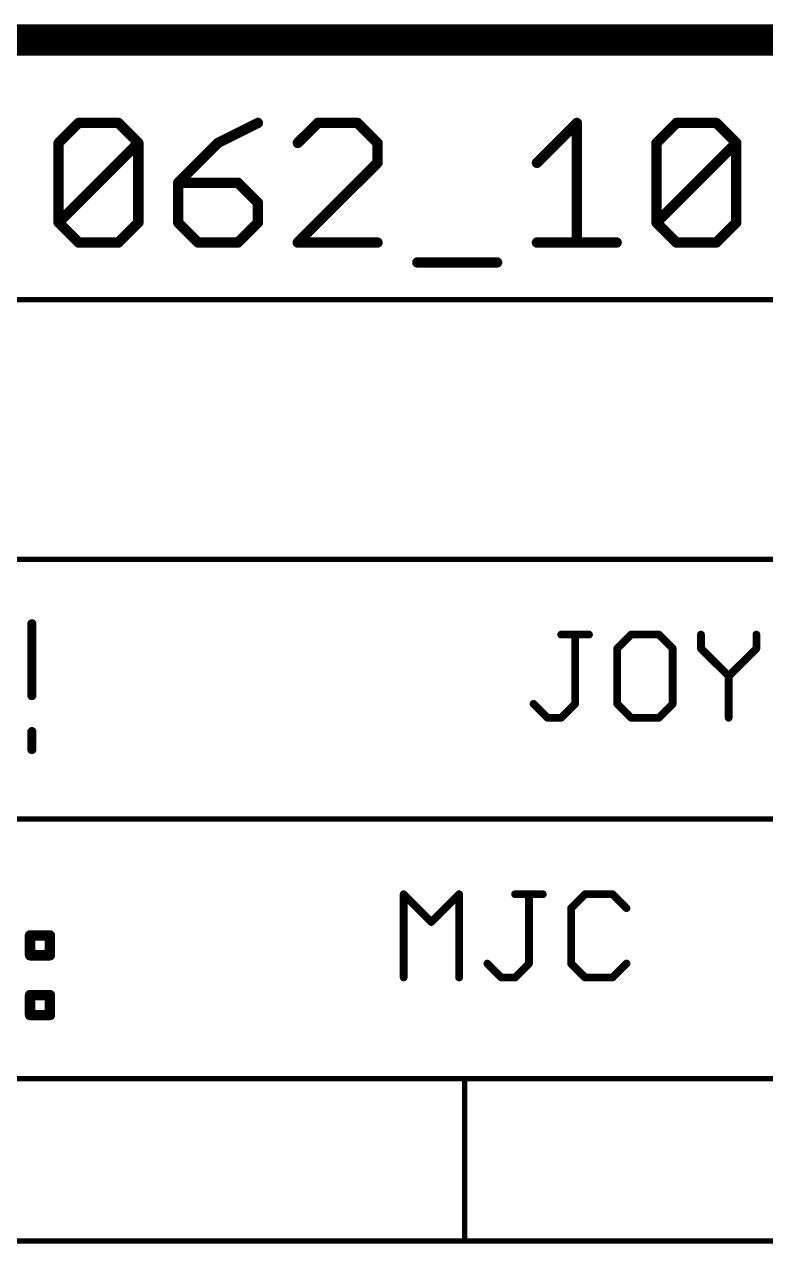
# Model space of a CAD drawing. Extents: x 0 to 387, y 0 to 260.
# Drawn here: x 327.94 to 342.44, y -0.05 to 23.8 of the extents above; entities that cross this region are included whole.
import ezdxf

# ---------------------------------------------------------------- set-up
doc = ezdxf.new("R2010")
doc.units = 0
doc.layers.add('94', color=14, linetype='CONTINUOUS')

msp = doc.modelspace()

# ---------------------------------------------------------------- linework, layer by layer
at = {"layer": '94'}
for points, const_width in [([(307.34, 23.495), (384.175, 23.495)], 0.6096), ([(328.6078, 21.4816), (328.9976, 21.8714)], 0.2032), ([(328.9976, 21.8714), (329.7772, 21.8714)], 0.2032), ([(329.7772, 21.8714), (330.167, 21.4816)], 0.2032), ([(332.5058, 21.8714), (331.7262, 21.4816)], 0.2032), ([(333.6752, 21.8714), (333.2854, 21.4816)], 0.2032), ([(334.4548, 21.8714), (333.6752, 21.8714)], 0.2032), ([(334.8446, 21.4816), (334.4548, 21.8714)], 0.2032), ([(337.963, 21.0918), (338.7426, 21.8714)], 0.2032), ([(338.7426, 21.8714), (338.7426, 19.5326)], 0.2032), ([(340.3018, 21.4816), (340.6916, 21.8714)], 0.2032), ([(340.6916, 21.8714), (341.4712, 21.8714)], 0.2032), ([(341.4712, 21.8714), (341.861, 21.4816)], 0.2032), ([(328.6078, 19.9224), (328.6078, 21.4816)], 0.2032), ([(328.6078, 19.9224), (330.167, 21.4816)], 0.2032), ([(330.167, 21.4816), (330.167, 19.9224)], 0.2032), ([(331.7262, 21.4816), (330.9466, 20.702)], 0.2032), ([(334.8446, 21.0918), (334.8446, 21.4816)], 0.2032), ([(340.3018, 19.9224), (340.3018, 21.4816)], 0.2032), ([(340.3018, 19.9224), (341.861, 21.4816)], 0.2032), ([(341.861, 21.4816), (341.861, 19.9224)], 0.2032), ([(333.2854, 19.5326), (334.8446, 21.0918)], 0.2032), ([(330.9466, 20.702), (330.9466, 19.9224)], 0.2032), ([(332.116, 20.702), (330.9466, 20.702)], 0.2032), ([(332.5058, 20.3122), (332.116, 20.702)], 0.2032), ([(332.5058, 19.9224), (332.5058, 20.3122)], 0.2032), ([(328.9976, 19.5326), (328.6078, 19.9224)], 0.2032), ([(330.167, 19.9224), (329.7772, 19.5326)], 0.2032), ([(330.9466, 19.9224), (331.3364, 19.5326)], 0.2032), ([(332.116, 19.5326), (332.5058, 19.9224)], 0.2032), ([(340.6916, 19.5326), (340.3018, 19.9224)], 0.2032), ([(341.861, 19.9224), (341.4712, 19.5326)], 0.2032), ([(329.7772, 19.5326), (328.9976, 19.5326)], 0.2032), ([(331.3364, 19.5326), (332.116, 19.5326)], 0.2032), ([(334.8446, 19.5326), (333.2854, 19.5326)], 0.2032), ([(337.963, 19.5326), (339.5222, 19.5326)], 0.2032), ([(341.4712, 19.5326), (340.6916, 19.5326)], 0.2032), ([(335.6242, 19.1428), (337.1834, 19.1428)], 0.2032), ([(307.34, 18.415), (384.175, 18.415)], 0.1016), ([(307.34, 13.335), (384.175, 13.335)], 0.1016), ([(328.0845, 12.0756), (328.0845, 10.6689)], 0.1778), ([(338.4385, 11.8632), (338.9809, 11.8632)], 0.1524), ([(338.7097, 10.5074), (338.7097, 11.8632)], 0.1524), ([(339.8045, 11.8632), (339.5334, 11.592)], 0.1524), ([(340.3469, 11.8632), (339.8045, 11.8632)], 0.1524), ([(340.618, 11.592), (340.3469, 11.8632)], 0.1524), ([(341.1705, 11.8632), (341.1705, 11.592)], 0.1524), ([(342.2552, 11.592), (342.2552, 11.8632)], 0.1524), ([(339.5334, 11.592), (339.5334, 10.5074)], 0.1524), ([(340.618, 10.5074), (340.618, 11.592)], 0.1524), ([(341.1705, 11.592), (341.7128, 11.0497)], 0.1524), ([(341.7128, 11.0497), (342.2552, 11.592)], 0.1524), ([(341.7128, 11.0497), (341.7128, 10.2362)], 0.1524), ([(337.8962, 10.5074), (338.1674, 10.2362)], 0.1524), ([(338.4385, 10.2362), (338.7097, 10.5074)], 0.1524), ([(339.5334, 10.5074), (339.8045, 10.2362)], 0.1524), ([(340.3469, 10.2362), (340.618, 10.5074)], 0.1524), ([(338.1674, 10.2362), (338.4385, 10.2362)], 0.1524), ([(339.8045, 10.2362), (340.3469, 10.2362)], 0.1524), ([(328.0845, 9.9656), (328.0845, 9.6139)], 0.1778), ([(366.395, 8.255), (307.34, 8.255)], 0.1016), ([(335.3562, 5.1562), (335.3562, 6.7832)], 0.1524), ([(335.3562, 6.7832), (335.8985, 6.2409)], 0.1524), ([(335.8985, 6.2409), (336.4409, 6.7832)], 0.1524), ([(336.4409, 6.7832), (336.4409, 5.1562)], 0.1524), ([(337.5357, 6.7832), (338.078, 6.7832)], 0.1524), ([(337.8068, 5.4274), (337.8068, 6.7832)], 0.1524), ([(338.9017, 6.7832), (338.6305, 6.512)], 0.1524), ([(339.444, 6.7832), (338.9017, 6.7832)], 0.1524), ([(339.7152, 6.512), (339.444, 6.7832)], 0.1524), ([(338.6305, 6.512), (338.6305, 5.4274)], 0.1524), ([(328.0482, 5.9788), (328.438, 5.9788)], 0.2032), ([(328.0482, 5.589), (328.0482, 5.9788)], 0.2032), ([(328.438, 5.9788), (328.438, 5.589)], 0.2032), ([(328.438, 5.589), (328.0482, 5.589)], 0.2032), ([(336.9934, 5.4274), (337.2645, 5.1562)], 0.1524), ([(337.5357, 5.1562), (337.8068, 5.4274)], 0.1524), ([(338.6305, 5.4274), (338.9017, 5.1562)], 0.1524), ([(339.444, 5.1562), (339.7152, 5.4274)], 0.1524), ([(337.2645, 5.1562), (337.5357, 5.1562)], 0.1524), ([(338.9017, 5.1562), (339.444, 5.1562)], 0.1524), ([(328.0482, 4.8094), (328.438, 4.8094)], 0.2032), ([(328.0482, 4.4196), (328.0482, 4.8094)], 0.2032), ([(328.438, 4.8094), (328.438, 4.4196)], 0.2032), ([(328.438, 4.4196), (328.0482, 4.4196)], 0.2032), ([(336.55, 3.175), (307.34, 3.175)], 0.1016), ([(307.34, 3.175), (366.395, 3.175)], 0.1016), ([(336.55, 3.175), (336.55, 0)], 0.1016), ([(288.925, 0), (336.55, 0)], 0.1016), ([(336.55, 0), (387.35, 0)], 0.1016)]:
    msp.add_lwpolyline(points, dxfattribs=dict(at, const_width=const_width))
for points, const_width in [([(328.9976, 21.9222, 1), (328.9976, 21.8206)], 0.1016), ([(329.0335, 21.8355, 1), (328.9617, 21.9073)], 0.1016), ([(329.8131, 21.9073, 1), (329.7413, 21.8355)], 0.1016), ([(329.7772, 21.8206, 1), (329.7772, 21.9222)], 0.1016), ([(332.5285, 21.826, 1), (332.4831, 21.9168)], 0.1016), ([(333.6752, 21.9222, 1), (333.6752, 21.8206)], 0.1016), ([(333.7111, 21.8355, 1), (333.6393, 21.9073)], 0.1016), ([(334.4907, 21.9073, 1), (334.4189, 21.8355)], 0.1016), ([(334.4548, 21.8206, 1), (334.4548, 21.9222)], 0.1016), ([(338.7934, 21.8714, 1), (338.6918, 21.8714)], 0.1016), ([(338.7785, 21.8355, 1), (338.7067, 21.9073)], 0.1016), ([(340.6916, 21.9222, 1), (340.6916, 21.8206)], 0.1016), ([(340.7275, 21.8355, 1), (340.6556, 21.9073)], 0.1016), ([(341.5071, 21.9073, 1), (341.4352, 21.8355)], 0.1016), ([(341.4712, 21.8206, 1), (341.4712, 21.9222)], 0.1016), ([(328.6586, 21.4816, 1), (328.557, 21.4816)], 0.1016), ([(328.5719, 21.5175, 1), (328.6437, 21.4457)], 0.1016), ([(330.2178, 21.4816, 1), (330.1162, 21.4816)], 0.1016), ([(330.2029, 21.4457, 1), (330.1311, 21.5175)], 0.1016), ([(330.1311, 21.4457, 1), (330.2029, 21.5175)], 0.1016), ([(331.7035, 21.527, 1), (331.7489, 21.4362)], 0.1016), ([(331.7621, 21.4457, 1), (331.6903, 21.5175)], 0.1016), ([(333.2495, 21.5175, 1), (333.3213, 21.4457)], 0.1016), ([(334.8954, 21.4816, 1), (334.7938, 21.4816)], 0.1016), ([(334.8087, 21.4457, 1), (334.8805, 21.5175)], 0.1016), ([(340.3526, 21.4816, 1), (340.251, 21.4816)], 0.1016), ([(340.2659, 21.5175, 1), (340.3377, 21.4457)], 0.1016), ([(341.9118, 21.4816, 1), (341.8102, 21.4816)], 0.1016), ([(341.8969, 21.4457, 1), (341.825, 21.5175)], 0.1016), ([(341.825, 21.4457, 1), (341.8969, 21.5175)], 0.1016), ([(334.7938, 21.0918, 1), (334.8954, 21.0918)], 0.1016), ([(334.8805, 21.0559, 1), (334.8087, 21.1277)], 0.1016), ([(337.9271, 21.1277, 1), (337.9989, 21.0559)], 0.1016), ([(330.9974, 20.702, 1), (330.8958, 20.702)], 0.1016), ([(330.9466, 20.7528, 1), (330.9466, 20.6512)], 0.1016), ([(330.9107, 20.7379, 1), (330.9825, 20.6661)], 0.1016), ([(332.1519, 20.7379, 1), (332.0801, 20.6661)], 0.1016), ([(332.116, 20.6512, 1), (332.116, 20.7528)], 0.1016), ([(332.5566, 20.3122, 1), (332.455, 20.3122)], 0.1016), ([(332.4699, 20.2763, 1), (332.5417, 20.3481)], 0.1016), ([(328.6437, 19.9583, 1), (328.5719, 19.8865)], 0.1016), ([(328.5719, 19.9583, 1), (328.6437, 19.8865)], 0.1016), ([(328.557, 19.9224, 1), (328.6586, 19.9224)], 0.1016), ([(330.1162, 19.9224, 1), (330.2178, 19.9224)], 0.1016), ([(330.2029, 19.8865, 1), (330.1311, 19.9583)], 0.1016), ([(330.9825, 19.9583, 1), (330.9107, 19.8865)], 0.1016), ([(330.8958, 19.9224, 1), (330.9974, 19.9224)], 0.1016), ([(332.455, 19.9224, 1), (332.5566, 19.9224)], 0.1016), ([(332.5417, 19.8865, 1), (332.4699, 19.9583)], 0.1016), ([(340.3377, 19.9583, 1), (340.2659, 19.8865)], 0.1016), ([(340.2659, 19.9583, 1), (340.3377, 19.8865)], 0.1016), ([(340.251, 19.9224, 1), (340.3526, 19.9224)], 0.1016), ([(341.8102, 19.9224, 1), (341.9118, 19.9224)], 0.1016), ([(341.8969, 19.8865, 1), (341.825, 19.9583)], 0.1016), ([(328.9976, 19.5834, 1), (328.9976, 19.4818)], 0.1016), ([(328.9617, 19.4967, 1), (329.0335, 19.5685)], 0.1016), ([(329.7413, 19.5685, 1), (329.8131, 19.4967)], 0.1016), ([(329.7772, 19.4818, 1), (329.7772, 19.5834)], 0.1016), ([(331.3364, 19.5834, 1), (331.3364, 19.4818)], 0.1016), ([(331.3005, 19.4967, 1), (331.3723, 19.5685)], 0.1016), ([(332.0801, 19.5685, 1), (332.1519, 19.4967)], 0.1016), ([(332.116, 19.4818, 1), (332.116, 19.5834)], 0.1016), ([(333.2854, 19.5834, 1), (333.2854, 19.4818)], 0.1016), ([(333.2495, 19.5685, 1), (333.3213, 19.4967)], 0.1016), ([(334.8446, 19.4818, 1), (334.8446, 19.5834)], 0.1016), ([(337.963, 19.5834, 1), (337.963, 19.4818)], 0.1016), ([(338.6918, 19.5326, 1), (338.7934, 19.5326)], 0.1016), ([(339.5222, 19.4818, 1), (339.5222, 19.5834)], 0.1016), ([(340.6916, 19.5834, 1), (340.6916, 19.4818)], 0.1016), ([(340.6556, 19.4967, 1), (340.7275, 19.5685)], 0.1016), ([(341.4352, 19.5685, 1), (341.5071, 19.4967)], 0.1016), ([(341.4712, 19.4818, 1), (341.4712, 19.5834)], 0.1016), ([(335.6242, 19.1936, 1), (335.6242, 19.092)], 0.1016), ([(337.1834, 19.092, 1), (337.1834, 19.1936)], 0.1016), ([(328.129, 12.0756, 1), (328.0401, 12.0756)], 0.0889), ([(338.4385, 11.9013, 1), (338.4385, 11.8251)], 0.0762), ([(338.7478, 11.8632, 1), (338.6716, 11.8632)], 0.0762), ([(338.9809, 11.8251, 1), (338.9809, 11.9013)], 0.0762), ([(339.8045, 11.9013, 1), (339.8045, 11.8251)], 0.0762), ([(339.8315, 11.8362, 1), (339.7776, 11.8901)], 0.0762), ([(340.3738, 11.8901, 1), (340.3199, 11.8362)], 0.0762), ([(340.3469, 11.8251, 1), (340.3469, 11.9013)], 0.0762), ([(341.2086, 11.8632, 1), (341.1324, 11.8632)], 0.0762), ([(342.2933, 11.8632, 1), (342.2171, 11.8632)], 0.0762), ([(339.5064, 11.619, 1), (339.5603, 11.5651)], 0.0762), ([(339.5715, 11.592, 1), (339.4953, 11.592)], 0.0762), ([(340.6561, 11.592, 1), (340.5799, 11.592)], 0.0762), ([(340.5911, 11.5651, 1), (340.645, 11.619)], 0.0762), ([(341.1975, 11.619, 1), (341.1436, 11.5651)], 0.0762), ([(341.1324, 11.592, 1), (341.2086, 11.592)], 0.0762), ([(342.2171, 11.592, 1), (342.2933, 11.592)], 0.0762), ([(342.2821, 11.5651, 1), (342.2282, 11.619)], 0.0762), ([(341.7509, 11.0497, 1), (341.6747, 11.0497)], 0.0762), ([(341.6859, 11.0766, 1), (341.7398, 11.0228)], 0.0762), ([(341.6859, 11.0228, 1), (341.7398, 11.0766)], 0.0762), ([(328.0401, 10.6689, 1), (328.129, 10.6689)], 0.0889), ([(337.9231, 10.5343, 1), (337.8693, 10.4804)], 0.0762), ([(338.6716, 10.5074, 1), (338.7478, 10.5074)], 0.0762), ([(338.7366, 10.4804, 1), (338.6828, 10.5343)], 0.0762), ([(339.5603, 10.5343, 1), (339.5064, 10.4804)], 0.0762), ([(339.4953, 10.5074, 1), (339.5715, 10.5074)], 0.0762), ([(340.5799, 10.5074, 1), (340.6561, 10.5074)], 0.0762), ([(340.645, 10.4804, 1), (340.5911, 10.5343)], 0.0762), ([(338.1674, 10.2743, 1), (338.1674, 10.1981)], 0.0762), ([(338.1404, 10.2093, 1), (338.1943, 10.2631)], 0.0762), ([(338.4116, 10.2631, 1), (338.4655, 10.2093)], 0.0762), ([(338.4385, 10.1981, 1), (338.4385, 10.2743)], 0.0762), ([(339.8045, 10.2743, 1), (339.8045, 10.1981)], 0.0762), ([(339.7776, 10.2093, 1), (339.8315, 10.2631)], 0.0762), ([(340.3199, 10.2631, 1), (340.3738, 10.2093)], 0.0762), ([(340.3469, 10.1981, 1), (340.3469, 10.2743)], 0.0762), ([(341.6747, 10.2362, 1), (341.7509, 10.2362)], 0.0762), ([(328.129, 9.9656, 1), (328.0401, 9.9656)], 0.0889), ([(328.0401, 9.6139, 1), (328.129, 9.6139)], 0.0889), ([(335.3943, 6.7832, 1), (335.3181, 6.7832)], 0.0762), ([(335.3831, 6.8101, 1), (335.3293, 6.7562)], 0.0762), ([(336.479, 6.7832, 1), (336.4028, 6.7832)], 0.0762), ([(336.4678, 6.7562, 1), (336.4139, 6.8101)], 0.0762), ([(337.5357, 6.8213, 1), (337.5357, 6.7451)], 0.0762), ([(337.8449, 6.7832, 1), (337.7688, 6.7832)], 0.0762), ([(338.078, 6.7451, 1), (338.078, 6.8213)], 0.0762), ([(338.9017, 6.8213, 1), (338.9017, 6.7451)], 0.0762), ([(338.9286, 6.7562, 1), (338.8747, 6.8101)], 0.0762), ([(339.4709, 6.8101, 1), (339.4171, 6.7562)], 0.0762), ([(339.444, 6.7451, 1), (339.444, 6.8213)], 0.0762), ([(338.6686, 6.512, 1), (338.5924, 6.512)], 0.0762), ([(338.6036, 6.539, 1), (338.6575, 6.4851)], 0.0762), ([(339.6882, 6.4851, 1), (339.7421, 6.539)], 0.0762), ([(335.8716, 6.2678, 1), (335.9255, 6.2139)], 0.0762), ([(335.8716, 6.2139, 1), (335.9255, 6.2678)], 0.0762), ([(328.0482, 6.0296, 1), (328.0482, 5.928)], 0.1016), ([(328.099, 5.9788, 1), (327.9974, 5.9788)], 0.1016), ([(328.4888, 5.9788, 1), (328.3872, 5.9788)], 0.1016), ([(328.438, 5.928, 1), (328.438, 6.0296)], 0.1016), ([(328.0482, 5.6398, 1), (328.0482, 5.5382)], 0.1016), ([(327.9974, 5.589, 1), (328.099, 5.589)], 0.1016), ([(328.3872, 5.589, 1), (328.4888, 5.589)], 0.1016), ([(328.438, 5.5382, 1), (328.438, 5.6398)], 0.1016), ([(337.0203, 5.4543, 1), (336.9664, 5.4004)], 0.0762), ([(337.8338, 5.4004, 1), (337.7799, 5.4543)], 0.0762), ([(338.6575, 5.4543, 1), (338.6036, 5.4004)], 0.0762), ([(339.7421, 5.4004, 1), (339.6882, 5.4543)], 0.0762), ([(337.7688, 5.4274, 1), (337.8449, 5.4274)], 0.0762), ([(338.5924, 5.4274, 1), (338.6686, 5.4274)], 0.0762), ([(335.3181, 5.1562, 1), (335.3943, 5.1562)], 0.0762), ([(336.4028, 5.1562, 1), (336.479, 5.1562)], 0.0762), ([(337.2645, 5.1943, 1), (337.2645, 5.1181)], 0.0762), ([(337.2376, 5.1293, 1), (337.2915, 5.1831)], 0.0762), ([(337.5087, 5.1831, 1), (337.5626, 5.1293)], 0.0762), ([(337.5357, 5.1181, 1), (337.5357, 5.1943)], 0.0762), ([(338.9017, 5.1943, 1), (338.9017, 5.1181)], 0.0762), ([(338.8747, 5.1293, 1), (338.9286, 5.1831)], 0.0762), ([(339.4171, 5.1831, 1), (339.4709, 5.1293)], 0.0762), ([(339.444, 5.1181, 1), (339.444, 5.1943)], 0.0762), ([(328.0482, 4.8602, 1), (328.0482, 4.7586)], 0.1016), ([(328.099, 4.8094, 1), (327.9974, 4.8094)], 0.1016), ([(328.4888, 4.8094, 1), (328.3872, 4.8094)], 0.1016), ([(328.438, 4.7586, 1), (328.438, 4.8602)], 0.1016), ([(328.0482, 4.4704, 1), (328.0482, 4.3688)], 0.1016), ([(327.9974, 4.4196, 1), (328.099, 4.4196)], 0.1016), ([(328.3872, 4.4196, 1), (328.4888, 4.4196)], 0.1016), ([(328.438, 4.3688, 1), (328.438, 4.4704)], 0.1016), ([(336.5754, 3.175, 1), (336.5246, 3.175)], 0.0508), ([(336.55, 3.1496, 1), (336.55, 3.2004)], 0.0508), ([(336.55, 0.0254, 1), (336.55, -0.0254)], 0.0508), ([(336.5246, 0, 1), (336.5754, 0)], 0.0508), ([(336.55, -0.0254, 1), (336.55, 0.0254)], 0.0508)]:
    msp.add_lwpolyline(points, format="xyb", dxfattribs=dict(at, const_width=const_width))

doc.saveas('drawing.dxf')
